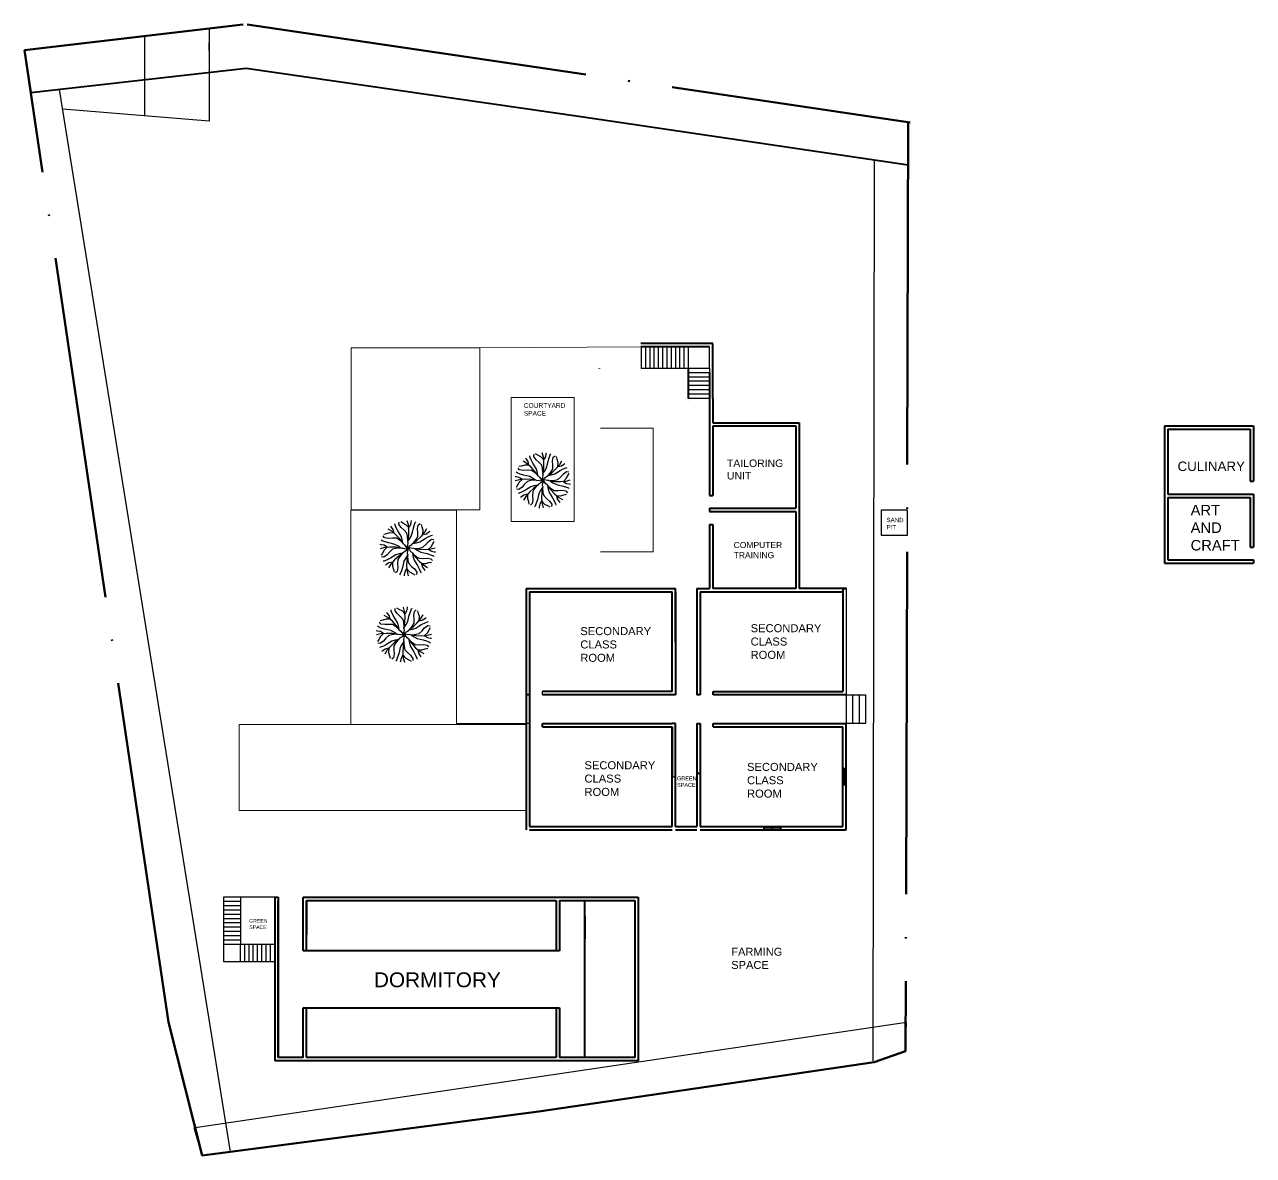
# Model space of a CAD drawing. Header units: metres. Extents: x -353 to 1688, y -477 to 135.
# Drawn here: x 744.8 to 830.9, y 21.4 to 100.6 of the extents above; entities that cross this region are included whole.
import ezdxf

# ---------------------------------------------------------------- set-up
doc = ezdxf.new("R2010")
doc.units = ezdxf.units.M
doc.header["$MEASUREMENT"] = 0
doc.linetypes.add('ACAD_ISO04W100', pattern=[30, 24, -3, 0, -3])
for name, color, linetype, lineweight in [('ELEVATION', 160, 'Continuous', 20), ('SITE BOUNDARY', 6, 'ACAD_ISO04W100', 60), ('WALL', 2, 'Continuous', 40)]:
    doc.layers.add(name, color=color, linetype=linetype, lineweight=lineweight)
doc.layers.add('STAIR', color=231, linetype='Continuous', plot=False)
doc.layers.add('TEXT', color=141, linetype='Continuous', plot=False)
doc.layers.add('WINDOW', color=10, linetype='Continuous')
doc.styles.get("Standard").update_dxf_attribs({"font": 'arial.ttf'})

# ---------------------------------------------------------------- blocks, each defined once
blk = doc.blocks.new('BRANCHZ', base_point=(0.5, 0.5))
for p, q in [((0.533, 0.508), (0.5, 0.5)), ((0.584, 0.496), (0.533, 0.508)), ((0.613, 0.5), (0.584, 0.496)), ((0.613, 0.5), (0.717, 0.483)), ((0.629, 0.496), (0.684, 0.458)), ((0.642, 0.496), (0.721, 0.504)), ((0.684, 0.458), (0.738, 0.429)), ((0.717, 0.483), (0.821, 0.479)), ((0.721, 0.504), (0.776, 0.517)), ((0.776, 0.517), (0.83, 0.567)), ((0.821, 0.479), (0.926, 0.488)), ((0.83, 0.567), (0.876, 0.621)), ((0.876, 0.621), (0.934, 0.663)), ((0.876, 0.483), (0.93, 0.533)), ((0.876, 0.479), (0.93, 0.446)), ((0.926, 0.488), (1.001, 0.508)), ((0.93, 0.533), (0.959, 0.588)), ((0.934, 0.663), (0.976, 0.659)), ((0.959, 0.588), (0.984, 0.629)), ((0.738, 0.429), (0.796, 0.416)), ((0.796, 0.416), (0.851, 0.404)), ((0.851, 0.404), (0.913, 0.383)), ((0.913, 0.383), (0.967, 0.362)), ((0.93, 0.446), (0.984, 0.437)), ((0.967, 0.362), (0.984, 0.35)), ((0.984, 0.437), (1.005, 0.433))]:
    blk.add_line(p, q)
blk = doc.blocks.new('TREE-16')
at = {"xscale": 120, "yscale": 120, "zscale": 120}
for rotation in [134.9999999999999, 90, 44.99999999999985, 180, 224.9999999999999, 270, 314.9999999999998]:
    blk.add_blockref('BRANCHZ', (0, 0), dxfattribs=dict(at, rotation=rotation))
blk.add_blockref('BRANCHZ', (0, 0), dxfattribs=at)

msp = doc.modelspace()

# ---------------------------------------------------------------- linework, layer by layer
for p, q in [((759.2563, 21.62011), (747.28467, 96.06819)), ((757.7672, 93.83272), (747.50825, 94.67777)), ((804.28809, 28.00584), (804.37027, 91.12538)), ((788.0287, 78.02554), (788.0287, 76.51176)), ((788.9287, 78.02554), (788.9287, 76.51176)), ((791.3287, 78.02554), (791.3287, 76.51176)), ((791.3287, 76.51176), (788.0287, 76.51176)), ((779.97948, 61.09911), (785.3687, 61.09911)), ((780.20948, 61.09911), (785.3687, 61.09911)), ((790.20948, 61.09911), (790.43948, 61.09911)), ((779.97948, 53.86911), (779.97948, 53.63911)), ((779.97948, 53.63911), (780.20948, 53.63911)), ((781.10948, 53.86911), (790.20948, 53.86911)), ((781.10948, 53.63911), (790.43948, 53.63911)), ((803.74948, 53.63911), (803.74948, 51.63911)), ((779.97948, 51.86911), (779.97948, 51.63911)), ((780.20948, 51.40911), (780.20954, 51.40911)), ((792.16948, 51.63799), (792.16948, 44.40911)), ((780.20948, 44.17911), (784.20948, 44.17911)), ((806.61721, 30.67973), (756.78134, 23.31464)), ((806.56323, 28.68046), (806.61721, 30.67973)), ((792.16948, 28.54455), (792.16948, 28.51055)), ((806.56323, 28.68046), (804.68044, 28.00584)), ((757.27141, 21.37468), (756.7236, 23.29819)), ((757.27141, 21.37468), (759.2563, 21.62011))]:
    msp.add_line(p, q)
at = {"layer": 'Defpoints'}
for p, q in [((757.7672, 100.32642), (757.7672, 93.83272)), ((753.2672, 94.20339), (753.2672, 99.79798)), ((757.7672, 98.79111), (757.7672, 99.31955)), ((793.07986, 74.41176), (793.0587, 74.41176)), ((804.86613, 66.61419), (806.66613, 66.61419)), ((804.86613, 64.81419), (804.86613, 66.61419)), ((806.66613, 66.61419), (806.66613, 64.81419)), ((806.66613, 64.81419), (804.86613, 64.81419)), ((780.20948, 53.86911), (780.20948, 53.63911)), ((781.10948, 53.63911), (781.10948, 53.86911)), ((780.20954, 51.6384), (779.97948, 51.6384)), ((792.1694, 51.63782), (791.93948, 51.63799)), ((762.35891, 39.46041), (759.95891, 39.46041))]:
    msp.add_line(p, q, dxfattribs=at)
at = {"layer": 'ELEVATION'}
for p, q in [((776.73792, 77.96031), (788.00682, 78.02554)), ((767.69242, 66.57878), (775.08751, 66.57878)), ((767.69242, 51.55925), (767.69242, 66.57878)), ((775.08751, 66.57878), (775.08751, 51.6384)), ((775.08751, 51.55925), (767.69242, 51.55925)), ((779.97948, 51.6384), (775.08751, 51.6384))]:
    msp.add_line(p, q, dxfattribs=at)
for points in [[(776.73792, 66.60966), (767.71063, 66.60966), (767.71063, 77.96031), (776.73792, 77.96031)], [(778.93123, 74.48331), (783.33123, 74.48331), (783.33123, 65.78331), (778.93123, 65.78331)], [(779.97948, 45.54563), (759.85751, 45.54563), (759.85751, 51.55925), (779.97948, 51.55925)]]:
    msp.add_lwpolyline(points, close=True, dxfattribs=at)
msp.add_lwpolyline([(785.19345, 72.32555), (788.86482, 72.32555), (788.86482, 63.66735), (785.19345, 63.66735)], dxfattribs=at)
at = {"layer": 'SITE BOUNDARY'}
for p, q in [((744.83268, 98.8075), (760.15744, 100.60711)), ((760.41991, 100.60324), (806.88967, 93.75298)), ((754.91211, 30.71403), (744.83268, 98.8075)), ((806.74668, 93.77406), (806.56323, 28.68046)), ((757.27141, 21.37468), (754.91211, 30.71403)), ((806.56323, 28.68046), (804.35248, 27.91442)), ((804.35248, 27.91442), (780.86042, 24.45938)), ((780.86042, 24.45938), (757.27141, 21.37468))]:
    msp.add_line(p, q, dxfattribs=at)
at = {"layer": 'STAIR'}
for p, q in [((788.0287, 78.02554), (788.0287, 76.51176)), ((788.3287, 78.02554), (788.3287, 76.51176)), ((788.6287, 78.02554), (788.6287, 76.51176)), ((788.9287, 78.02554), (788.9287, 76.51176)), ((789.2287, 78.02554), (789.2287, 76.51176)), ((789.5287, 78.02554), (789.5287, 76.51176)), ((789.8287, 78.02554), (789.8287, 76.51176)), ((790.1287, 78.02554), (790.1287, 76.51176)), ((790.4287, 78.02554), (790.4287, 76.51176)), ((790.7287, 78.02554), (790.7287, 76.51176)), ((791.0287, 78.02554), (791.0287, 76.51176)), ((791.3287, 78.02554), (791.3287, 76.51176)), ((792.82464, 76.51592), (792.82464, 78.02534)), ((792.8287, 76.51176), (791.3287, 76.51176)), ((792.8287, 76.21176), (791.3287, 76.21176)), ((792.8287, 75.91176), (791.3287, 75.91176)), ((792.8287, 76.51176), (792.8287, 75.91176)), ((792.8287, 75.61176), (791.3287, 75.61176)), ((792.8287, 75.31176), (791.3287, 75.31176)), ((792.8287, 75.01176), (791.3287, 75.01176)), ((792.8287, 74.71176), (791.3287, 74.71176)), ((792.8287, 74.41176), (791.3287, 74.41176)), ((802.39845, 61.09911), (802.39976, 51.63911)), ((802.39948, 53.63911), (803.74948, 53.63911)), ((802.84948, 53.63911), (802.84948, 51.63911)), ((803.29948, 53.63911), (803.29948, 51.63911)), ((803.74948, 53.63911), (803.74948, 51.63911)), ((803.74948, 51.63911), (802.39948, 51.63911)), ((759.95891, 39.46041), (758.75891, 39.46041)), ((758.75891, 39.46041), (758.75891, 36.16041)), ((759.95891, 39.16041), (758.75891, 39.16041)), ((759.95891, 38.86041), (758.75891, 38.86041)), ((759.95891, 39.46041), (759.95891, 36.16041)), ((759.95891, 38.56041), (758.75891, 38.56041)), ((759.95891, 38.26041), (758.75891, 38.26041)), ((759.95891, 37.96041), (758.75891, 37.96041)), ((759.95891, 37.66041), (758.75891, 37.66041)), ((759.95891, 37.36041), (758.75891, 37.36041)), ((759.95891, 37.06041), (758.75891, 37.06041)), ((759.95891, 36.76041), (758.75891, 36.76041)), ((759.95891, 36.46041), (758.75891, 36.46041)), ((762.35891, 36.16041), (758.75891, 36.16041)), ((758.75891, 36.16041), (758.75891, 34.96041)), ((759.95891, 34.96041), (759.95891, 36.16041)), ((760.25891, 34.96041), (760.25891, 36.16041)), ((760.55891, 34.96041), (760.55891, 36.16041)), ((760.85891, 34.96041), (760.85891, 36.16041)), ((761.15891, 34.96041), (761.15891, 36.16041)), ((761.45891, 34.96041), (761.45891, 36.16041)), ((761.45891, 34.96041), (761.45891, 36.16041)), ((761.75891, 34.96041), (761.75891, 36.16041)), ((762.05891, 34.96041), (762.05891, 36.16041)), ((758.75891, 34.96041), (762.35891, 34.96041))]:
    msp.add_line(p, q, dxfattribs=at)
at = {"layer": 'WALL'}
for p, q in [((744.83268, 98.8075), (745.27849, 95.84081)), ((745.27849, 95.84081), (760.36734, 97.55098)), ((760.36734, 97.55098), (783.79455, 94.17811)), ((783.65479, 97.17811), (783.65479, 97.17811)), ((783.65479, 94.19823), (783.65479, 94.17811)), ((783.79455, 94.17811), (806.73823, 90.77406)), ((806.74668, 93.77406), (806.74668, 90.77406)), ((793.05948, 78.25554), (788.00682, 78.25554)), ((792.82531, 78.02554), (788.00682, 78.02554)), ((793.05948, 74.4099), (793.05948, 78.25554)), ((785.10123, 76.53176), (785.10123, 76.51176)), ((791.3287, 76.51176), (791.3287, 74.41176)), ((792.8287, 76.21176), (792.8287, 74.41176)), ((791.32965, 74.882), (791.32965, 74.41176)), ((792.8287, 74.41176), (792.8287, 67.61331)), ((793.0587, 74.41176), (793.0587, 72.71331)), ((793.0587, 72.71331), (799.09828, 72.71331)), ((793.0587, 72.48331), (793.0587, 67.61331)), ((793.0587, 72.48331), (798.86823, 72.48331)), ((798.86823, 72.48331), (798.86709, 66.71331)), ((799.09828, 72.71331), (799.09598, 61.09977)), ((824.70125, 72.48331), (830.92967, 72.48331)), ((824.70125, 72.48331), (824.70125, 62.86911)), ((830.92967, 72.48331), (830.92967, 68.61331)), ((824.93125, 72.25331), (830.69967, 72.25331)), ((824.93125, 72.25331), (824.93125, 67.71331)), ((830.69967, 72.25331), (830.69967, 68.61331)), ((830.69967, 68.61331), (830.92967, 68.61331)), ((792.8287, 67.61331), (793.0587, 67.61331)), ((798.86727, 67.61331), (798.86823, 67.61331)), ((804.33949, 67.48331), (804.346, 67.48331)), ((824.93125, 67.71331), (830.92967, 67.71331)), ((824.93125, 67.48331), (830.69967, 67.48331)), ((824.93125, 67.48331), (824.93125, 63.09911)), ((830.69967, 67.48331), (830.69967, 63.99911)), ((830.92967, 67.71331), (830.92967, 63.99911)), ((792.8287, 66.71331), (792.8287, 66.48331)), ((792.8287, 66.71331), (798.86823, 66.71331)), ((792.8287, 66.48331), (798.86823, 66.48331)), ((798.86705, 66.48331), (798.86598, 61.09981)), ((792.8287, 65.58331), (792.8287, 63.09911)), ((792.8287, 65.58331), (793.0587, 65.58331)), ((793.0587, 65.58331), (793.0587, 63.09911)), ((798.86687, 65.58331), (798.86823, 65.58331)), ((830.69967, 63.99911), (830.92967, 63.99911)), ((792.8287, 63.09911), (792.8287, 61.09911)), ((793.0587, 63.09911), (793.0587, 61.09911)), ((824.70125, 62.86911), (830.92967, 62.86911)), ((824.93125, 63.09911), (830.92967, 63.09911)), ((830.92967, 63.09911), (830.92967, 62.86911)), ((779.97948, 61.09911), (779.97948, 51.6384)), ((779.97948, 61.09911), (790.43948, 61.09911)), ((780.20948, 60.86911), (790.20948, 60.86911)), ((780.20948, 60.86911), (780.20948, 51.6384)), ((790.20948, 53.86911), (790.20948, 60.86911)), ((790.43948, 57.36911), (790.43948, 61.09911)), ((790.43948, 60.86911), (790.43948, 53.86911)), ((791.93948, 61.09911), (792.16948, 61.09911)), ((791.93948, 61.09911), (791.93948, 53.63911)), ((791.93948, 61.09911), (792.8287, 61.09911)), ((792.16948, 61.09911), (792.8287, 61.09911)), ((792.16948, 60.86911), (792.16948, 53.63911)), ((792.16948, 60.86911), (802.16948, 60.86911)), ((798.86598, 61.09981), (793.0587, 61.10096)), ((802.41609, 61.09911), (799.09598, 61.09977)), ((802.16948, 61.09911), (802.41609, 61.09911)), ((802.16948, 61.09911), (802.16948, 53.86911)), ((780.20948, 53.63911), (779.97948, 53.63911)), ((790.20948, 53.86911), (781.10948, 53.86911)), ((790.43948, 53.63911), (781.10948, 53.63911)), ((790.43948, 53.86911), (790.43948, 53.63911)), ((792.16948, 53.63911), (791.93948, 53.63911)), ((792.1694, 53.86902), (792.1694, 53.63902)), ((793.0694, 53.86902), (802.16948, 53.86911)), ((793.0694, 53.63902), (793.0694, 53.86902)), ((802.39948, 53.63911), (793.0694, 53.63911)), ((779.97948, 51.63911), (779.97948, 44.17911)), ((780.20948, 51.40911), (780.20948, 44.40911)), ((780.20954, 51.6384), (780.20954, 51.4084)), ((781.10954, 51.63911), (790.20948, 51.63911)), ((781.10954, 51.4084), (781.10954, 51.6384)), ((781.10954, 51.40911), (790.20948, 51.40911)), ((790.43948, 51.63911), (790.20948, 51.63911)), ((790.20948, 44.40911), (790.20948, 51.40911)), ((790.20948, 51.40911), (790.20948, 47.92184)), ((790.43948, 44.40911), (790.43948, 51.63911)), ((791.93632, 51.63703), (792.16632, 51.63703)), ((791.93632, 51.63703), (791.93632, 48.13703)), ((791.93948, 51.63799), (791.93948, 44.40911)), ((792.16632, 51.63703), (792.16632, 48.13703)), ((792.1694, 51.63782), (792.1694, 51.40782)), ((792.1694, 51.40782), (792.16948, 51.40782)), ((792.16948, 51.40911), (792.16948, 44.40911)), ((793.0694, 51.63782), (802.39948, 51.63911)), ((793.0694, 51.40782), (793.0694, 51.63782)), ((793.0694, 51.40911), (802.16948, 51.40911)), ((802.16948, 44.40911), (802.16948, 51.40911)), ((802.39948, 44.17911), (802.39948, 51.63911)), ((792.16632, 48.13703), (791.93632, 48.13703)), ((780.20948, 44.40911), (790.20948, 44.40911)), ((780.20948, 44.17911), (790.20948, 44.17911)), ((790.43948, 44.40911), (791.93948, 44.40911)), ((790.43948, 44.17911), (791.93948, 44.17911)), ((792.16948, 44.40911), (802.16948, 44.40911)), ((792.16948, 44.17911), (802.39948, 44.17911)), ((804.30494, 40.94911), (804.30524, 40.94911)), ((762.35891, 39.46041), (762.58891, 39.46041)), ((762.35891, 39.46041), (762.35891, 28.00041)), ((762.58891, 39.46041), (762.58891, 28.23041)), ((762.58891, 28.23041), (762.58891, 39.23041)), ((764.35891, 39.46041), (787.81891, 39.46041)), ((764.35891, 35.70589), (764.35891, 39.46041)), ((764.58891, 39.23041), (764.58891, 36.86017)), ((764.58891, 35.70589), (764.58891, 39.23041)), ((764.58891, 39.23041), (782.08891, 39.23041)), ((775.08891, 39.23041), (775.08891, 39.23041)), ((775.08891, 39.23041), (775.08891, 39.23041)), ((775.08891, 39.23041), (775.08891, 39.23041)), ((775.08891, 39.23041), (775.08891, 39.23041)), ((782.08891, 39.46041), (784.08891, 39.46041)), ((782.08891, 39.23041), (782.08891, 35.70589)), ((782.31891, 39.23041), (787.58891, 39.23041)), ((782.31891, 39.23041), (782.31891, 35.70589)), ((784.08891, 28.23041), (784.08891, 39.23041)), ((787.58891, 39.23041), (787.58891, 28.23041)), ((787.81891, 39.46041), (787.81891, 28.00041)), ((784.08891, 38.12062), (784.08891, 36.54506)), ((782.31891, 35.70589), (764.35891, 35.70589)), ((764.58891, 35.70589), (764.58891, 35.70589)), ((764.35891, 28.23041), (764.35891, 31.70589)), ((764.35891, 31.70589), (782.31891, 31.70589)), ((764.58891, 28.23041), (764.58891, 31.70589)), ((782.08891, 31.70589), (782.08891, 28.23041)), ((782.31891, 31.70589), (782.31891, 28.23041)), ((787.81891, 28.00041), (762.35891, 28.00041)), ((764.35891, 28.23041), (762.58891, 28.23041)), ((782.08891, 28.23041), (764.58891, 28.23041)), ((787.58891, 28.23041), (782.31891, 28.23041))]:
    msp.add_line(p, q, dxfattribs=at)
at = {"layer": 'WINDOW'}
for p, q in [((791.3287, 74.882), (791.32965, 74.882)), ((791.3287, 74.832), (791.32965, 74.832)), ((791.32965, 74.282), (791.3287, 74.282)), ((802.16948, 47.30911), (802.16948, 48.50911)), ((802.16948, 48.50911), (802.39948, 48.50911)), ((802.16948, 48.45911), (802.39948, 48.45911)), ((802.28448, 47.35911), (802.28448, 48.45911)), ((802.39948, 48.50911), (802.39948, 47.30911)), ((790.20948, 47.90911), (790.43948, 47.90911)), ((802.39948, 47.90911), (802.16948, 47.90911)), ((802.39948, 47.35911), (802.16948, 47.35911)), ((802.39948, 47.30911), (802.39948, 47.90911)), ((802.39948, 47.30911), (802.16948, 47.30911)), ((796.61682, 44.178), (796.61682, 44.408)), ((796.61682, 44.408), (797.81682, 44.408)), ((797.81682, 44.178), (796.61682, 44.178)), ((796.66682, 44.178), (796.66682, 44.408)), ((797.76682, 44.293), (796.66682, 44.293)), ((797.81682, 44.408), (797.21682, 44.408)), ((797.21682, 44.408), (797.21682, 44.178)), ((797.76682, 44.408), (797.76682, 44.178)), ((797.81682, 44.408), (797.81682, 44.178))]:
    msp.add_line(p, q, dxfattribs=at)

# ---------------------------------------------------------------- block references
at = {"color": 0, "xscale": 0.0320120484411144, "yscale": 0.0320120484411144, "zscale": 0.0320120484411144}
for p in [(781.13682, 68.66811), (771.67998, 63.91538), (771.41423, 57.86956)]:
    msp.add_blockref('TREE-16', p, dxfattribs=at)

# ---------------------------------------------------------------- texts
at = {"layer": 'TEXT', "attachment_point": 1}
for s, width, gutter_width, insert, char_height in [('COURTYARD SPACE', 0.2376075, 1.64801, (779.8108, 74.08346), 0.3296019), ('TAILORING UNIT', 0.2742055, 2.62079, (794.04192, 70.13349), 0.5241584), ('CULINARY', 0.2539478, 3.34098, (825.61627, 69.99373), 0.668196), ('ART AND CRAFT', 0.3544712, 3.69158, (826.53034, 66.9562), 0.7383169), ('SAND PIT', 0.0374593, 1.5309, (805.22577, 66.04747), 0.30618), ('COMPUTER TRAINING', 0.0507446, 2.12709, (794.5136, 64.35569), 0.4254175), ('SECONDARY CLASS ROOM', 0.2488736, 2.80325, (795.70238, 58.59453), 0.5606504), ('SECONDARY CLASS ROOM', 0.2488736, 2.80325, (783.76919, 58.39044), 0.5606504), ('SECONDARY CLASS ROOM', 0.2488736, 2.80325, (784.06081, 48.9931), 0.5606504), ('SECONDARY CLASS ROOM', 0.2488736, 2.80325, (795.44936, 48.87555), 0.5606504), ('GREEN SPACE', 0.1200778, 1.37896, (790.54667, 47.92874), 0.275792), ('GREEN SPACE', 0.386157, 1.2902, (760.56972, 37.93226), 0.258039), ('FARMING SPACE', 0.0644033, 2.7769, (794.34522, 35.92379), 0.5553807), ('DORMITORY', 0.506128, 5.20671, (769.3104, 34.20009), 1.041343)]:
    msp.add_mtext_dynamic_manual_height_columns(s, width=width, gutter_width=gutter_width, heights=[0], dxfattribs=dict(at, insert=insert, char_height=char_height))

doc.saveas('drawing.dxf')
